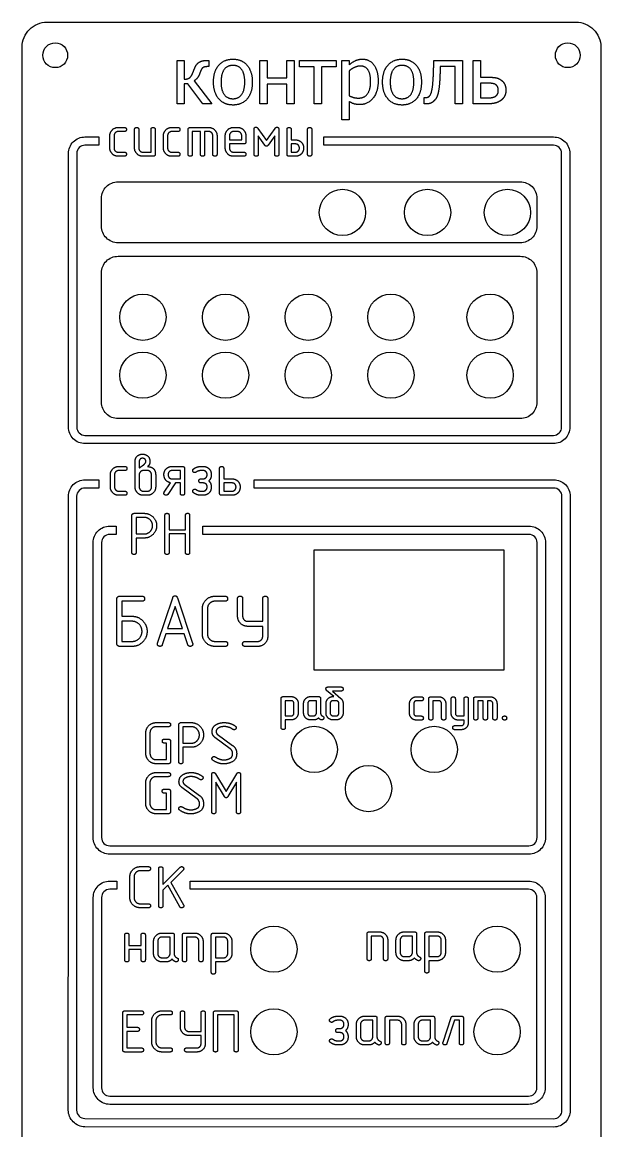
# Model space of a CAD drawing. Header units: millimetres. Extents: x -35 to 35, y -112 to 112.
# Drawn here: x -35 to 35, y -22.6 to 111.5 of the extents above; entities that cross this region are included whole.
import ezdxf

# ---------------------------------------------------------------- set-up
doc = ezdxf.new("R2010")
doc.units = ezdxf.units.MM

msp = doc.modelspace()

# ---------------------------------------------------------------- linework, layer by layer
for p, q in [((4.54, 105.6), (4.54, 102.61)), ((-23.39, 98.77), (-22.64, 98.77)), ((-22.64, 98.27), (-23.39, 98.27)), ((-21.4, 96.27), (-21.4, 98.52)), ((-20.9, 98.52), (-20.9, 96.28)), ((-18.91, 98.52), (-18.91, 95.53)), ((-16.91, 98.77), (-16.17, 98.77)), ((-16.17, 98.27), (-16.91, 98.27)), ((-14.92, 95.53), (-14.92, 98.52)), ((-14.67, 98.77), (-12.43, 98.77)), ((-9.44, 98.77), (-8.94, 98.77)), ((-8.94, 98.27), (-9.44, 98.27)), ((-6.94, 95.53), (-6.94, 98.52)), ((-3.95, 98.52), (-3.95, 95.53)), ((-2.96, 95.53), (-2.96, 98.52)), ((-0.47, 95.53), (-0.47, 98.52)), ((0.03, 98.52), (0.03, 95.53)), ((-24.39, 96.27), (-24.39, 97.77)), ((-23.89, 97.77), (-23.89, 96.28)), ((-17.91, 96.27), (-17.91, 97.77)), ((-17.41, 97.77), (-17.41, 96.28)), ((-11.93, 95.53), (-11.93, 97.77)), ((-11.43, 97.77), (-11.43, 95.53)), ((-10.43, 96.27), (-10.43, 97.77)), ((-7.94, 97.77), (-7.94, 97.02)), ((-23.39, 95.78), (-22.64, 95.78)), ((-22.64, 95.28), (-23.39, 95.28)), ((-19.16, 95.28), (-20.4, 95.28)), ((-16.91, 95.78), (-16.17, 95.78)), ((-16.17, 95.28), (-16.91, 95.28)), ((-8.19, 95.28), (-9.44, 95.28)), ((-9.43, 95.78), (-8.19, 95.78)), ((-1.96, 95.28), (-2.71, 95.28)), ((-23.33, 57.77), (-22.58, 57.77)), ((-21.34, 55.28), (-21.34, 58.37)), ((-20.84, 58.37), (-20.84, 57.59)), ((-16.85, 57.77), (-15.61, 57.77)), ((-13.37, 57.77), (-13.12, 57.77)), ((-24.33, 55.28), (-24.33, 56.77)), ((-23.83, 56.77), (-23.83, 55.28)), ((-22.58, 57.27), (-23.33, 57.27)), ((-20.84, 56.77), (-20.84, 55.28)), ((-19.84, 57.27), (-20.34, 57.27)), ((-19.35, 55.28), (-19.35, 56.77)), ((-18.85, 56.77), (-18.85, 55.28)), ((-15.36, 57.52), (-15.36, 54.53)), ((-13.12, 57.27), (-13.37, 57.27)), ((-11.12, 54.53), (-11.12, 57.52)), ((-17.81, 54.67), (-17.06, 55.79)), ((-13.37, 56.27), (-13.12, 56.27)), ((-13.05, 55.77), (-13.37, 55.77)), ((-23.33, 54.78), (-22.58, 54.78)), ((-22.58, 54.28), (-23.33, 54.28)), ((-20.34, 54.78), (-19.84, 54.78)), ((-19.84, 54.28), (-20.34, 54.28)), ((-13.37, 54.78), (-13.12, 54.78)), ((-13.12, 54.28), (-13.37, 54.28)), ((-9.63, 54.28), (-10.87, 54.28)), ((-21.72, 47.37), (-21.72, 51.85)), ((-21.47, 52.1), (-20.22, 52.1)), ((-17.73, 47.37), (-17.73, 51.85)), ((-14.74, 51.86), (-14.74, 47.37)), ((-23.54, 36.31), (-23.54, 41.78)), ((-23.23, 42.08), (-20.5, 42.08)), ((-18.62, 36.41), (-16.79, 41.88)), ((-16.22, 41.88), (-14.39, 36.41)), ((-11.67, 42.08), (-10.46, 42.08)), ((-8.94, 39.65), (-8.94, 41.78)), ((-8.33, 41.78), (-8.33, 39.65)), ((-5.29, 41.78), (-5.29, 37.22)), ((-13.2, 37.52), (-13.2, 40.56)), ((-12.59, 40.56), (-12.59, 37.52)), ((-10.46, 41.47), (-11.67, 41.47)), ((-11.67, 36.61), (-10.46, 36.61)), ((-8.03, 36.61), (-6.51, 36.61)), ((-21.71, 36), (-23.23, 36)), ((-10.46, 36), (-11.67, 36)), ((-6.51, 36), (-8.03, 36)), ((2.01, 31.1), (3.56, 31.1)), ((-3.67, 26.2), (-3.67, 29.68)), ((-3.42, 29.94), (-2.45, 29.94)), ((-0.12, 29.94), (0.85, 29.94)), ((1.1, 29.68), (1.1, 27.95)), ((12.69, 29.91), (13.27, 29.91)), ((14.19, 27.34), (14.19, 29.66)), ((14.44, 29.91), (15.41, 29.91)), ((16.9, 27.92), (16.9, 29.66)), ((17.4, 29.66), (17.4, 27.92)), ((18.96, 29.66), (18.96, 26.76)), ((19.62, 27.34), (19.62, 29.66)), ((19.87, 29.91), (21.61, 29.91)), ((-2.12, 27.94), (-2.12, 29.1)), ((-1.61, 29.1), (-1.61, 27.94)), ((-0.95, 27.94), (-0.95, 29.1)), ((-0.45, 29.1), (-0.45, 27.94)), ((1.76, 27.94), (1.76, 29.1)), ((2.26, 29.1), (2.26, 27.94)), ((2.98, 29.44), (2.59, 29.44)), ((3.32, 27.94), (3.32, 29.1)), ((3.82, 29.1), (3.82, 27.94)), ((11.86, 27.92), (11.86, 29.08)), ((12.37, 29.08), (12.37, 27.92)), ((13.27, 29.42), (12.69, 29.42)), ((15.74, 27.34), (15.74, 29.09)), ((16.24, 29.08), (16.24, 27.34)), ((21.94, 27.34), (21.94, 29.09)), ((22.44, 29.08), (22.44, 27.34)), ((-0.12, 27.61), (0.27, 27.61)), ((0.27, 27.11), (-0.12, 27.11)), ((2.59, 27.61), (2.98, 27.61)), ((2.98, 27.11), (2.59, 27.11)), ((12.69, 27.59), (13.27, 27.59)), ((13.27, 27.09), (12.69, 27.09)), ((-20.04, 23.06), (-20.04, 25.55)), ((-19.54, 25.55), (-19.54, 23.06)), ((-18.79, 26.79), (-17.3, 26.79)), ((-17.3, 26.29), (-18.79, 26.29)), ((-16.05, 22.06), (-16.05, 26.54)), ((-15.8, 26.79), (-14.55, 26.79)), ((17.35, 26.43), (18.12, 26.43)), ((18.12, 25.93), (17.35, 25.93)), ((-17.79, 24.8), (-17.3, 24.8)), ((-17.05, 24.55), (-17.05, 22.06)), ((-9.83, 23.63), (-11.68, 25)), ((-11.4, 25.41), (-9.55, 24.04)), ((-17.3, 21.81), (-18.79, 21.81)), ((-18.81, 20.75), (-17.31, 20.75)), ((-17.31, 20.25), (-18.81, 20.25)), ((-12.07, 16.01), (-12.07, 20.47)), ((-8.58, 20.47), (-8.58, 16.01)), ((-20.05, 17.01), (-20.05, 19.5)), ((-19.55, 19.5), (-19.55, 17.01)), ((-13.84, 17.58), (-15.68, 18.95)), ((-15.41, 19.36), (-13.56, 17.99)), ((-17.81, 18.75), (-17.31, 18.75)), ((-17.06, 18.5), (-17.06, 16.01)), ((-17.31, 15.76), (-18.81, 15.76)), ((-21.97, 5.63), (-21.97, 8.12)), ((-21.47, 8.12), (-21.47, 5.63)), ((-20.72, 9.37), (-19.73, 9.37)), ((-19.73, 8.87), (-20.72, 8.87)), ((-18.48, 4.63), (-18.48, 9.12)), ((-20.72, 4.88), (-19.73, 4.88)), ((-19.73, 4.39), (-20.72, 4.39)), ((6.98, 1.48), (8.22, 1.48)), ((11.21, 1.48), (12.46, 1.48)), ((13.96, 1.48), (15.2, 1.48)), ((-22.59, -1.9), (-22.59, 1.09)), ((-20.1, 1.09), (-20.1, -1.9)), ((-19.1, -1.15), (-19.1, 0.35)), ((-18.6, 0.34), (-18.6, -1.15)), ((-18.11, 1.34), (-16.86, 1.34)), ((-16.61, 1.09), (-16.61, -1.15)), ((-15.61, -1.9), (-15.61, 1.09)), ((-15.36, 1.34), (-14.12, 1.34)), ((-13.62, -1.9), (-13.62, 0.34)), ((-13.12, 0.35), (-13.12, -1.9)), ((-12.12, -3.39), (-12.12, 1.09)), ((-11.87, 1.34), (-10.63, 1.34)), ((-10.13, -1.15), (-10.13, 0.34)), ((-9.63, 0.35), (-9.63, -1.15)), ((6.73, -1.76), (6.73, 1.23)), ((8.72, -1.76), (8.72, 0.48)), ((9.22, 0.48), (9.22, -1.76)), ((10.22, -1.01), (10.22, 0.48)), ((10.72, 0.48), (10.72, -1.01)), ((12.71, 1.23), (12.71, -1.01)), ((13.71, -3.25), (13.71, 1.23)), ((15.7, -1.01), (15.7, 0.48)), ((16.2, 0.48), (16.2, -1.01)), ((-18.11, -1.65), (-17.61, -1.65)), ((-17.61, -2.15), (-18.11, -2.15)), ((11.21, -1.51), (11.71, -1.51)), ((11.71, -2.01), (11.21, -2.01)), ((-22.82, -12.82), (-22.82, -8.32)), ((-22.57, -8.07), (-20.58, -8.07)), ((-19.33, -11.81), (-19.33, -9.31)), ((-18.83, -9.31), (-18.83, -11.81)), ((-18.09, -8.07), (-17.09, -8.07)), ((-17.09, -8.57), (-18.09, -8.57)), ((-15.85, -10.06), (-15.85, -8.32)), ((-15.35, -8.32), (-15.35, -10.06)), ((-12.86, -8.32), (-12.86, -12.06)), ((-11.86, -12.8), (-11.86, -8.32)), ((-11.61, -8.07), (-9.12, -8.07)), ((-8.87, -8.32), (-8.87, -12.8)), ((3.18, -8.71), (3.43, -8.71)), ((3.43, -9.21), (3.18, -9.21)), ((6.42, -8.71), (7.67, -8.71)), ((7.92, -8.96), (7.92, -11.2)), ((8.92, -11.95), (8.92, -8.96)), ((9.17, -8.71), (10.41, -8.71)), ((13.4, -8.71), (14.65, -8.71)), ((14.9, -8.96), (14.9, -11.2)), ((15.91, -11.87), (16.9, -8.88)), ((17.13, -8.71), (18.14, -8.71)), ((18.38, -8.96), (18.38, -11.95)), ((3.19, -10.21), (3.43, -10.21)), ((3.5, -10.71), (3.19, -10.71)), ((5.43, -11.21), (5.43, -9.71)), ((5.93, -9.71), (5.93, -11.2)), ((10.91, -11.95), (10.91, -9.71)), ((11.41, -9.71), (11.41, -11.95)), ((12.41, -11.21), (12.41, -9.71)), ((12.91, -9.71), (12.91, -11.2)), ((3.18, -11.7), (3.43, -11.7)), ((6.42, -11.7), (6.92, -11.7)), ((13.4, -11.7), (13.9, -11.7)), ((-20.58, -13.05), (-22.57, -13.05)), ((-18.09, -12.55), (-17.09, -12.55)), ((-17.09, -13.05), (-18.09, -13.05)), ((-15.1, -12.55), (-13.85, -12.55)), ((-13.85, -13.05), (-15.1, -13.05)), ((3.43, -12.2), (3.18, -12.2)), ((6.92, -12.2), (6.42, -12.2)), ((13.9, -12.2), (13.4, -12.2))]:
    msp.add_line(p, q)
for points in [[(35, -108.5, -0.414214), (32, -111.5), (-32, -111.5, -0.414214), (-35, -108.5), (-35, 108.5, -0.414214), (-32, 111.5), (32, 111.5, -0.414214), (35, 108.5)], [(-29.4, 95.62, -0.414214), (-27.4, 97.62), (-25.73, 97.62), (-25.73, 96.62), (-27.4, 96.62, 0.414214), (-28.4, 95.62), (-28.4, 62.53, 0.414214), (-27.4, 61.53), (29.26, 61.53, 0.414214), (30.26, 62.53), (30.26, 95.62, 0.414214), (29.26, 96.62), (1.49, 96.62), (1.49, 97.62), (29.26, 97.62, -0.414214), (31.26, 95.62), (31.26, 62.53, -0.414214), (29.26, 60.53), (-27.4, 60.53, -0.414214), (-29.4, 62.53)], [(-23.4, 84.82, -0.414214), (-25.4, 86.82), (-25.4, 90.2, -0.414214), (-23.4, 92.2), (25.26, 92.2, -0.414214), (27.26, 90.2), (27.26, 86.82, -0.414214), (25.26, 84.82)], [(-23.4, 63.55, -0.414214), (-25.4, 65.55), (-25.4, 81.19, -0.414214), (-23.4, 83.19), (25.26, 83.19, -0.414214), (27.26, 81.19), (27.26, 65.55, -0.414214), (25.26, 63.55)], [(-27.41, -21.09), (29.3, -21.12, 0.41437), (30.3, -20.12), (30.3, 54.16, 0.414214), (29.3, 55.16), (-6.94, 55.16), (-6.94, 56.16), (29.3, 56.16, -0.414214), (31.3, 54.16), (31.3, -20.12, -0.41437), (29.3, -22.12), (-27.42, -22.09, -0.414214), (-29.42, -20.08), (-29.4, 12.2), (-29.4, 54.16, -0.414214), (-27.4, 56.16), (-25.73, 56.16), (-25.73, 55.16), (-27.4, 55.16, 0.414214), (-28.41, 54.16), (-28.41, -20.09, 0.414057)], [(-26.41, 48.56, -0.414214), (-24.41, 50.56), (-23.64, 50.56), (-23.64, 49.55), (-24.41, 49.55, 0.414214), (-25.39, 48.56), (-25.39, 12.88, 0.414214), (-24.41, 11.89), (26.3, 11.89, 0.414214), (27.29, 12.88), (27.29, 48.56, 0.414214), (26.3, 49.55), (-13.15, 49.55), (-13.15, 50.56), (26.3, 50.56, -0.414214), (28.3, 48.56), (28.3, 12.88, -0.414214), (26.3, 10.88), (-24.41, 10.88, -0.414214), (-26.41, 12.88)], [(-23.56, 7.63), (-23.56, 6.63), (-24.4, 6.63, 0.414214), (-25.4, 5.63), (-25.4, -17.38, 0.414214), (-24.4, -18.38), (26.26, -18.38, 0.414214), (27.26, -17.38), (27.26, 5.63, 0.414214), (26.26, 6.63), (-14.68, 6.63), (-14.68, 7.63), (26.26, 7.63, -0.414214), (28.26, 5.63), (28.26, -17.38, -0.414214), (26.26, -19.38), (-24.4, -19.38, -0.414214), (-26.4, -17.38), (-26.4, 5.63, -0.414214), (-24.4, 7.63)]]:
    msp.add_lwpolyline(points, format="xyb", close=True)
for points in [[(-14.18, 104.42), (-12.05, 101.63), (-13.15, 101.63), (-14.95, 104.05), (-15.39, 104.05), (-15.39, 101.63), (-16.27, 101.63), (-16.27, 106.88), (-15.39, 106.88), (-15.39, 104.6)], [(-12.65, 106.88), (-12.41, 106.88), (-12.41, 106.12), (-12.62, 106.12)], [(4.54, 101.9), (4.54, 99.7), (3.66, 99.7), (3.66, 106.88), (4.54, 106.88), (4.54, 106.33)], [(14.8, 106.88), (18.26, 106.88), (18.26, 101.63), (17.38, 101.63), (17.38, 106.14), (15.58, 106.14)], [(21.38, 101.63), (19.55, 101.63), (19.55, 106.88), (20.43, 106.88), (20.43, 104.84), (21.41, 104.84)], [(21.09, 104.12), (20.43, 104.12), (20.43, 102.34), (21.07, 102.34)], [(13.63, 101.63), (13.63, 102.4), (13.68, 102.4)], [(-20.4, 95.78), (-19.41, 95.78), (-19.41, 98.52)], [(-13.43, 95.53), (-13.43, 98.27), (-14.42, 98.27), (-14.42, 95.53)], [(-12.43, 98.27), (-12.93, 98.27), (-12.93, 95.53)], [(-6.49, 98.66), (-5.45, 97.2), (-4.41, 98.66)], [(-2.46, 98.52), (-2.46, 97.27), (-1.96, 97.27)], [(-9.93, 97.77), (-9.93, 97.27), (-8.44, 97.27), (-8.44, 97.77)], [(-8.19, 96.77), (-9.93, 96.77), (-9.93, 96.28)], [(-5.65, 96.63), (-6.44, 97.74), (-6.44, 95.53)], [(-4.45, 95.53), (-4.45, 97.74), (-5.25, 96.63)], [(-1.96, 96.77), (-2.46, 96.77), (-2.46, 95.78), (-1.96, 95.78)], [(-16.85, 56.27), (-15.86, 56.27), (-15.86, 57.27), (-16.85, 57.27)], [(-10.62, 57.52), (-10.62, 56.27), (-9.63, 56.27)], [(-15.86, 54.53), (-15.86, 55.77), (-16.47, 55.77), (-17.39, 54.39)], [(-9.63, 55.77), (-10.62, 55.77), (-10.62, 54.78), (-9.63, 54.78)], [(-20.22, 51.6), (-21.22, 51.6), (-21.22, 49.61), (-20.22, 49.61)], [(-17.23, 51.85), (-17.23, 50.11), (-15.24, 50.11), (-15.24, 51.86)], [(-20.22, 49.11), (-21.22, 49.11), (-21.22, 47.37)], [(-15.24, 47.37), (-15.24, 49.61), (-17.23, 49.61), (-17.23, 47.37)], [(-7.72, 39.04), (-5.9, 39.04), (-5.9, 41.78)], [(-20.5, 41.47), (-22.93, 41.47), (-22.93, 39.65), (-21.71, 39.65)], [(-21.71, 39.04), (-22.93, 39.04), (-22.93, 36.61), (-21.71, 36.61)], [(-5.9, 37.22), (-5.9, 38.43), (-7.73, 38.43)], [(-14.96, 36.21), (-15.4, 37.53), (-17.61, 37.53), (-18.05, 36.21)], [(2.59, 29.94), (2.69, 29.94), (1.83, 30.67)], [(3.56, 30.6), (2.56, 30.6), (3.56, 29.72)], [(17.74, 27.59), (18.46, 27.59), (18.46, 29.66)], [(-2.45, 29.44), (-3.17, 29.44), (-3.17, 27.61), (-2.45, 27.61)], [(0.6, 27.94), (0.6, 29.44), (-0.12, 29.44)], [(15.41, 29.42), (14.69, 29.42), (14.69, 27.34)], [(20.78, 27.34), (20.78, 29.42), (20.12, 29.42), (20.12, 27.34)], [(21.61, 29.42), (21.28, 29.42), (21.28, 27.34)], [(-2.45, 27.11), (-3.17, 27.11), (-3.17, 26.2)], [(18.46, 26.76), (18.46, 27.09), (17.74, 27.09)], [(-14.55, 26.29), (-15.55, 26.29), (-15.55, 24.3), (-14.55, 24.3)], [(-18.79, 22.31), (-17.55, 22.31), (-17.55, 24.3), (-17.79, 24.3)], [(-14.55, 23.8), (-15.55, 23.8), (-15.55, 22.06)], [(-11.61, 20.6), (-10.33, 18.46), (-9.05, 20.6)], [(-10.54, 17.85), (-11.58, 19.57), (-11.58, 16.01)], [(-9.08, 16.01), (-9.08, 19.57), (-10.11, 17.85)], [(-18.81, 16.26), (-17.56, 16.26), (-17.56, 18.25), (-17.81, 18.25)], [(-17.98, 9.12), (-17.98, 7.21), (-15.88, 9.29)], [(-15.53, 8.94), (-17.02, 7.47), (-15.49, 4.76)], [(-15.93, 4.51), (-17.39, 7.12), (-17.98, 6.53), (-17.98, 4.63)], [(-22.09, 1.09), (-22.09, -0.15), (-20.6, -0.15), (-20.6, 1.09)], [(-17.11, -1.15), (-17.11, 0.84), (-18.11, 0.84)], [(-14.12, 0.84), (-15.11, 0.84), (-15.11, -1.9)], [(-10.63, 0.84), (-11.62, 0.84), (-11.62, -1.65), (-10.63, -1.65)], [(8.22, 0.98), (7.23, 0.98), (7.23, -1.76)], [(12.21, -1.01), (12.21, 0.98), (11.21, 0.98)], [(15.2, 0.98), (14.21, 0.98), (14.21, -1.51), (15.2, -1.51)], [(-20.6, -1.9), (-20.6, -0.65), (-22.09, -0.65), (-22.09, -1.9)], [(-10.63, -2.15), (-11.62, -2.15), (-11.62, -3.39)], [(15.2, -2.01), (14.21, -2.01), (14.21, -3.25)], [(-20.58, -8.57), (-22.32, -8.57), (-22.32, -10.06), (-21.07, -10.06)], [(-14.85, -10.56), (-13.36, -10.56), (-13.36, -8.32)], [(-9.37, -12.8), (-9.37, -8.57), (-11.36, -8.57), (-11.36, -12.8)], [(7.42, -11.2), (7.42, -9.21), (6.42, -9.21)], [(10.41, -9.21), (9.42, -9.21), (9.42, -11.95)], [(14.4, -11.2), (14.4, -9.21), (13.4, -9.21)], [(17.89, -11.95), (17.89, -9.21), (17.31, -9.21), (16.38, -12.03)], [(-21.07, -10.56), (-22.32, -10.56), (-22.32, -12.55), (-20.58, -12.55)], [(-13.36, -12.05), (-13.36, -11.06), (-14.85, -11.06)]]:
    msp.add_lwpolyline(points)
for points in [[(-3, 101.63), (-3, 104), (-5.37, 104), (-5.37, 101.63), (-6.25, 101.63), (-6.25, 106.88), (-5.37, 106.88), (-5.37, 104.76), (-3, 104.76), (-3, 106.88), (-2.11, 106.88), (-2.11, 101.63)], [(1.21, 106.11), (1.21, 101.63), (0.33, 101.63), (0.33, 106.11), (-1.46, 106.11), (-1.46, 106.88), (3, 106.88), (3, 106.11)], [(0.3, 47.66), (0.3, 33.16), (23.3, 33.16), (23.3, 47.66)], [(-17.4, 38.15), (-15.61, 38.15), (-16.5, 40.83)]]:
    msp.add_lwpolyline(points, close=True)
for centre, radius in [((-31, 107.5), 1.5), ((31, 107.5), 1.5), ((3.74, 88.49), 2.8), ((14.04, 88.49), 2.8), ((23.7, 88.49), 2.8), ((-20.4, 75.81), 2.8), ((-10.4, 75.81), 2.8), ((-0.4, 75.81), 2.8), ((9.6, 75.81), 2.8), ((21.6, 75.81), 2.8), ((-20.4, 68.81), 2.8), ((-10.4, 68.81), 2.8), ((-0.4, 68.81), 2.8), ((9.6, 68.81), 2.8), ((21.6, 68.81), 2.8), ((0.34, 23.54), 2.8), ((14.85, 23.54), 2.8), ((6.9, 18.81), 2.8), ((-4.55, -0.61), 2.8), ((22.45, -0.61), 2.8), ((-4.55, -10.61), 2.8), ((22.45, -10.61), 2.8)]:
    msp.add_circle(centre, radius)
for points in [[(-14.18, 105.83), (-13.97, 106.41), (-13.24, 106.88), (-12.65, 106.88)], [(-12.62, 106.12), (-12.99, 106.12), (-13.35, 105.82), (-13.48, 105.41)], [(-11.85, 104.26), (-11.85, 105.57), (-10.56, 107.03), (-9.5, 107.03)], [(-9.5, 106.27), (-10.19, 106.27), (-10.94, 105.28), (-10.94, 104.26)], [(-9.5, 107.03), (-8.44, 107.03), (-7.16, 105.58), (-7.16, 104.26)], [(-8.07, 104.26), (-8.07, 105.28), (-8.82, 106.27), (-9.5, 106.27)], [(4.54, 106.33), (4.87, 106.63), (5.68, 107.03), (6.15, 107.03)], [(5.93, 106.19), (5.56, 106.19), (4.85, 105.86), (4.54, 105.6)], [(7.15, 104.3), (7.15, 105.2), (6.57, 106.19), (5.93, 106.19)], [(6.15, 107.03), (7.05, 107.03), (8.06, 105.6), (8.06, 104.4)], [(8.6, 104.26), (8.6, 105.57), (9.9, 107.03), (10.95, 107.03)], [(10.95, 106.27), (10.27, 106.27), (9.52, 105.28), (9.52, 104.26)], [(10.95, 107.03), (12.02, 107.03), (13.3, 105.58), (13.3, 104.26)], [(12.38, 104.26), (12.38, 105.28), (11.64, 106.27), (10.95, 106.27)], [(14.74, 104.97), (14.76, 105.35), (14.79, 106.4), (14.8, 106.88)], [(15.58, 106.14), (15.56, 105.75), (15.54, 105.03), (15.52, 104.74)], [(-15.39, 104.6), (-15.05, 104.6), (-14.56, 104.88), (-14.39, 105.28)], [(-14.39, 105.28), (-14.34, 105.4), (-14.22, 105.71), (-14.18, 105.83)], [(-13.48, 105.41), (-13.61, 105), (-13.97, 104.55), (-14.18, 104.42)], [(14.24, 102.54), (14.48, 102.78), (14.69, 103.93), (14.74, 104.97)], [(15.52, 104.74), (15.49, 104), (15.35, 103), (15.25, 102.7)], [(21.41, 104.84), (22, 104.84), (22.65, 104.71), (22.97, 104.47)], [(-9.5, 101.48), (-10.6, 101.48), (-11.85, 102.98), (-11.85, 104.26)], [(-10.94, 104.26), (-10.94, 103.27), (-10.19, 102.24), (-9.5, 102.24)], [(-9.5, 102.24), (-8.82, 102.24), (-8.07, 103.25), (-8.07, 104.26)], [(-7.16, 104.26), (-7.16, 102.93), (-8.44, 101.48), (-9.5, 101.48)], [(5.7, 102.32), (6.39, 102.32), (7.15, 103.33), (7.15, 104.3)], [(8.06, 104.4), (8.06, 103.08), (6.81, 101.53), (5.85, 101.53)], [(10.95, 101.48), (9.86, 101.48), (8.6, 102.98), (8.6, 104.26)], [(9.52, 104.26), (9.52, 103.27), (10.27, 102.24), (10.95, 102.24)], [(10.95, 102.24), (11.63, 102.24), (12.38, 103.25), (12.38, 104.26)], [(13.3, 104.26), (13.3, 102.93), (12.02, 101.48), (10.95, 101.48)], [(22.25, 103.96), (22.05, 104.08), (21.55, 104.12), (21.09, 104.12)], [(22.6, 103.24), (22.6, 103.48), (22.44, 103.84), (22.25, 103.96)], [(23.52, 103.26), (23.52, 102.88), (23.21, 102.26), (22.95, 102.06)], [(22.97, 104.47), (23.25, 104.28), (23.52, 103.65), (23.52, 103.26)], [(4.54, 102.61), (4.89, 102.45), (5.38, 102.32), (5.7, 102.32)], [(13.68, 102.4), (13.71, 102.4), (13.78, 102.39), (13.83, 102.39)], [(13.83, 102.39), (13.94, 102.39), (14.16, 102.46), (14.24, 102.54)], [(14.74, 101.9), (14.58, 101.76), (14.22, 101.62), (13.99, 101.62)], [(15.25, 102.7), (15.15, 102.39), (14.9, 102.05), (14.74, 101.9)], [(21.07, 102.34), (21.54, 102.34), (22.05, 102.41), (22.24, 102.53)], [(22.95, 102.06), (22.64, 101.83), (21.93, 101.63), (21.38, 101.63)], [(22.24, 102.53), (22.43, 102.65), (22.6, 102.98), (22.6, 103.24)], [(5.85, 101.53), (5.46, 101.53), (4.85, 101.71), (4.54, 101.9)], [(13.99, 101.62), (13.91, 101.62), (13.68, 101.63), (13.63, 101.63)], [(-24.39, 97.77), (-24.39, 98.19), (-23.8, 98.77), (-23.39, 98.77)], [(-23.39, 98.27), (-23.59, 98.27), (-23.89, 97.97), (-23.89, 97.77)], [(-22.64, 98.77), (-22.39, 98.77), (-22.39, 98.52)], [(-22.39, 98.52), (-22.39, 98.27), (-22.64, 98.27)], [(-21.4, 98.52), (-21.4, 98.77), (-21.15, 98.77)], [(-21.15, 98.77), (-20.9, 98.77), (-20.9, 98.52)], [(-19.41, 98.52), (-19.41, 98.77), (-19.16, 98.77)], [(-19.16, 98.77), (-18.91, 98.77), (-18.91, 98.52)], [(-17.91, 97.77), (-17.91, 98.19), (-17.32, 98.77), (-16.91, 98.77)], [(-16.91, 98.27), (-17.11, 98.27), (-17.41, 97.97), (-17.41, 97.77)], [(-16.17, 98.77), (-15.92, 98.77), (-15.92, 98.52)], [(-15.92, 98.52), (-15.92, 98.27), (-16.17, 98.27)], [(-14.92, 98.52), (-14.92, 98.77), (-14.67, 98.77)], [(-12.43, 98.77), (-12.01, 98.77), (-11.43, 98.19), (-11.43, 97.77)], [(-11.93, 97.77), (-11.93, 97.97), (-12.22, 98.27), (-12.43, 98.27)], [(-10.43, 97.77), (-10.43, 98.19), (-9.85, 98.77), (-9.44, 98.77)], [(-9.44, 98.27), (-9.64, 98.27), (-9.93, 97.98), (-9.93, 97.77)], [(-8.94, 98.77), (-8.53, 98.77), (-7.94, 98.19), (-7.94, 97.77)], [(-8.44, 97.77), (-8.44, 97.98), (-8.73, 98.27), (-8.94, 98.27)], [(-6.94, 98.52), (-6.94, 98.81), (-6.72, 98.81)], [(-6.72, 98.81), (-6.59, 98.81), (-6.49, 98.66)], [(-4.41, 98.66), (-4.3, 98.81), (-4.18, 98.81)], [(-4.18, 98.81), (-3.95, 98.81), (-3.95, 98.52)], [(-2.96, 98.52), (-2.96, 98.77), (-2.71, 98.77)], [(-2.71, 98.77), (-2.46, 98.77), (-2.46, 98.52)], [(-0.47, 98.52), (-0.47, 98.77), (-0.22, 98.77)], [(-0.22, 98.77), (0.03, 98.77), (0.03, 98.52)], [(-7.94, 97.02), (-7.94, 96.77), (-8.19, 96.77)], [(-5.45, 96.49), (-5.56, 96.49), (-5.65, 96.63)], [(-5.25, 96.63), (-5.34, 96.49), (-5.45, 96.49)], [(-1.96, 97.27), (-1.49, 97.27), (-1.21, 96.96)], [(-1.59, 96.62), (-1.72, 96.77), (-1.96, 96.77)], [(-1.46, 96.28), (-1.46, 96.48), (-1.59, 96.62)], [(-1.21, 96.96), (-0.96, 96.68), (-0.96, 96.28)], [(-23.39, 95.28), (-23.8, 95.28), (-24.39, 95.86), (-24.39, 96.27)], [(-23.89, 96.28), (-23.89, 96.07), (-23.59, 95.78), (-23.39, 95.78)], [(-22.64, 95.78), (-22.39, 95.78), (-22.39, 95.53)], [(-22.39, 95.53), (-22.39, 95.28), (-22.64, 95.28)], [(-20.4, 95.28), (-20.81, 95.28), (-21.4, 95.86), (-21.4, 96.27)], [(-20.9, 96.28), (-20.9, 96.07), (-20.61, 95.78), (-20.4, 95.78)], [(-18.91, 95.53), (-18.91, 95.28), (-19.16, 95.28)], [(-16.91, 95.28), (-17.32, 95.28), (-17.91, 95.86), (-17.91, 96.27)], [(-17.41, 96.28), (-17.41, 96.07), (-17.11, 95.78), (-16.91, 95.78)], [(-16.17, 95.78), (-15.92, 95.78), (-15.92, 95.53)], [(-15.92, 95.53), (-15.92, 95.28), (-16.17, 95.28)], [(-14.67, 95.28), (-14.92, 95.28), (-14.92, 95.53)], [(-14.42, 95.53), (-14.42, 95.28), (-14.67, 95.28)], [(-13.18, 95.28), (-13.43, 95.28), (-13.43, 95.53)], [(-12.93, 95.53), (-12.93, 95.28), (-13.18, 95.28)], [(-11.68, 95.28), (-11.93, 95.28), (-11.93, 95.53)], [(-11.43, 95.53), (-11.43, 95.28), (-11.68, 95.28)], [(-9.44, 95.28), (-9.85, 95.28), (-10.43, 95.86), (-10.43, 96.27)], [(-9.93, 96.28), (-9.93, 96.07), (-9.64, 95.78), (-9.43, 95.78)], [(-8.19, 95.78), (-7.94, 95.78), (-7.94, 95.53)], [(-7.94, 95.53), (-7.94, 95.28), (-8.19, 95.28)], [(-6.69, 95.28), (-6.94, 95.28), (-6.94, 95.53)], [(-6.44, 95.53), (-6.44, 95.28), (-6.69, 95.28)], [(-4.2, 95.28), (-4.45, 95.28), (-4.45, 95.53)], [(-3.95, 95.53), (-3.95, 95.28), (-4.2, 95.28)], [(-2.71, 95.28), (-2.96, 95.28), (-2.96, 95.53)], [(-1.96, 95.78), (-1.72, 95.78), (-1.59, 95.93)], [(-1.21, 95.59), (-1.49, 95.28), (-1.96, 95.28)], [(-1.59, 95.93), (-1.46, 96.07), (-1.46, 96.28)], [(-0.96, 96.28), (-0.96, 95.87), (-1.21, 95.59)], [(-0.22, 95.28), (-0.47, 95.28), (-0.47, 95.53)], [(0.03, 95.53), (0.03, 95.28), (-0.22, 95.28)], [(-21.34, 58.37), (-21.34, 58.79), (-21.06, 59.04)], [(-21.06, 59.04), (-20.81, 59.26), (-20.43, 59.26)], [(-20.43, 59.26), (-20.07, 59.26), (-19.82, 59.04)], [(-19.82, 59.04), (-19.54, 58.79), (-19.54, 58.37)], [(-24.33, 56.77), (-24.33, 57.19), (-23.74, 57.77), (-23.33, 57.77)], [(-22.58, 57.77), (-22.33, 57.77), (-22.33, 57.52)], [(-20.71, 58.67), (-20.84, 58.56), (-20.84, 58.37)], [(-20.84, 57.59), (-20.64, 57.72), (-20.34, 57.94)], [(-20.44, 58.76), (-20.61, 58.76), (-20.71, 58.67)], [(-20.17, 58.67), (-20.28, 58.76), (-20.44, 58.76)], [(-20.34, 57.94), (-20.04, 58.18), (-20.04, 58.37)], [(-20.04, 58.37), (-20.04, 58.56), (-20.17, 58.67)], [(-19.54, 58.37), (-19.54, 57.95), (-19.84, 57.75)], [(-19.84, 57.75), (-19.36, 57.75), (-19.09, 57.47)], [(-17.6, 57.46), (-17.32, 57.77), (-16.85, 57.77)], [(-15.61, 57.77), (-15.36, 57.77), (-15.36, 57.52)], [(-14.27, 57.47), (-13.88, 57.77), (-13.37, 57.77)], [(-13.12, 57.77), (-12.65, 57.77), (-12.37, 57.46)], [(-11.12, 57.52), (-11.12, 57.77), (-10.87, 57.77)], [(-10.87, 57.77), (-10.62, 57.77), (-10.62, 57.52)], [(-23.33, 57.27), (-23.53, 57.27), (-23.83, 56.97), (-23.83, 56.77)], [(-22.33, 57.52), (-22.33, 57.27), (-22.58, 57.27)], [(-20.34, 57.27), (-20.55, 57.27), (-20.84, 56.98), (-20.84, 56.77)], [(-19.35, 56.77), (-19.35, 56.98), (-19.64, 57.27), (-19.84, 57.27)], [(-19.09, 57.47), (-18.85, 57.21), (-18.85, 56.77)], [(-17.85, 56.77), (-17.85, 57.18), (-17.6, 57.46)], [(-17.65, 56.15), (-17.85, 56.42), (-17.85, 56.77)], [(-16.85, 57.27), (-17.09, 57.27), (-17.35, 56.98), (-17.35, 56.77)], [(-17.35, 56.77), (-17.35, 56.57), (-17.23, 56.43)], [(-17.23, 56.43), (-17.09, 56.27), (-16.85, 56.27)], [(-14.37, 57.27), (-14.37, 57.39), (-14.27, 57.47)], [(-14.12, 57.02), (-14.22, 57.02), (-14.37, 57.17), (-14.37, 57.27)], [(-13.97, 57.07), (-14.04, 57.02), (-14.12, 57.02)], [(-13.37, 57.27), (-13.71, 57.27), (-13.97, 57.07)], [(-12.75, 57.12), (-12.88, 57.27), (-13.12, 57.27)], [(-13.12, 56.27), (-12.88, 56.27), (-12.75, 56.43)], [(-12.62, 56.77), (-12.62, 56.98), (-12.75, 57.12)], [(-12.75, 56.43), (-12.62, 56.57), (-12.62, 56.77)], [(-12.12, 56.77), (-12.12, 56.31), (-12.43, 56.02)], [(-12.37, 57.46), (-12.12, 57.18), (-12.12, 56.77)], [(-23.33, 54.28), (-23.74, 54.28), (-24.33, 54.86), (-24.33, 55.28)], [(-23.83, 55.28), (-23.83, 55.08), (-23.53, 54.78), (-23.33, 54.78)], [(-20.34, 54.28), (-20.75, 54.28), (-21.34, 54.86), (-21.34, 55.28)], [(-20.84, 55.28), (-20.84, 55.08), (-20.55, 54.78), (-20.34, 54.78)], [(-19.84, 54.78), (-19.64, 54.78), (-19.35, 55.08), (-19.35, 55.28)], [(-18.85, 55.28), (-18.85, 54.86), (-19.43, 54.28), (-19.84, 54.28)], [(-17.06, 55.79), (-17.43, 55.85), (-17.65, 56.15)], [(-14.37, 54.78), (-14.37, 54.88), (-14.22, 55.03), (-14.12, 55.03)], [(-14.12, 55.03), (-14.04, 55.03), (-13.97, 54.98)], [(-13.97, 54.98), (-13.71, 54.78), (-13.37, 54.78)], [(-13.62, 56.02), (-13.62, 56.27), (-13.37, 56.27)], [(-13.37, 55.77), (-13.62, 55.77), (-13.62, 56.02)], [(-12.62, 55.28), (-12.62, 55.73), (-13.05, 55.77)], [(-12.75, 54.94), (-12.62, 55.08), (-12.62, 55.28)], [(-12.43, 56.02), (-12.12, 55.74), (-12.12, 55.28)], [(-12.12, 55.28), (-12.12, 54.87), (-12.37, 54.59)], [(-9.63, 56.27), (-9.15, 56.27), (-8.88, 55.96)], [(-9.26, 55.62), (-9.39, 55.77), (-9.63, 55.77)], [(-9.13, 55.28), (-9.13, 55.48), (-9.26, 55.62)], [(-9.26, 54.93), (-9.13, 55.08), (-9.13, 55.28)], [(-8.88, 55.96), (-8.63, 55.68), (-8.63, 55.28)], [(-8.63, 55.28), (-8.63, 54.88), (-8.88, 54.59)], [(-22.58, 54.78), (-22.33, 54.78), (-22.33, 54.53)], [(-22.33, 54.53), (-22.33, 54.28), (-22.58, 54.28)], [(-17.85, 54.53), (-17.85, 54.6), (-17.81, 54.67)], [(-17.59, 54.28), (-17.7, 54.28), (-17.85, 54.43), (-17.85, 54.53)], [(-17.39, 54.39), (-17.47, 54.28), (-17.59, 54.28)], [(-15.61, 54.28), (-15.86, 54.28), (-15.86, 54.53)], [(-15.36, 54.53), (-15.36, 54.28), (-15.61, 54.28)], [(-14.27, 54.58), (-14.37, 54.66), (-14.37, 54.78)], [(-13.37, 54.28), (-13.88, 54.28), (-14.27, 54.58)], [(-13.12, 54.78), (-12.88, 54.78), (-12.75, 54.94)], [(-12.37, 54.59), (-12.65, 54.28), (-13.12, 54.28)], [(-10.87, 54.28), (-11.12, 54.28), (-11.12, 54.53)], [(-9.63, 54.78), (-9.39, 54.78), (-9.26, 54.93)], [(-8.88, 54.59), (-9.16, 54.28), (-9.63, 54.28)], [(-21.72, 51.85), (-21.72, 51.95), (-21.57, 52.1), (-21.47, 52.1)], [(-20.22, 52.1), (-19.61, 52.1), (-18.73, 51.22), (-18.73, 50.61)], [(-19.23, 50.61), (-19.23, 51.02), (-19.81, 51.6), (-20.22, 51.6)], [(-17.73, 51.85), (-17.73, 52.1), (-17.48, 52.1)], [(-17.48, 52.1), (-17.23, 52.1), (-17.23, 51.85)], [(-15.24, 51.86), (-15.24, 52.11), (-14.99, 52.11)], [(-14.99, 52.11), (-14.74, 52.11), (-14.74, 51.86)], [(-20.22, 49.61), (-19.81, 49.61), (-19.23, 50.19), (-19.23, 50.61)], [(-18.73, 50.61), (-18.73, 49.99), (-19.6, 49.11), (-20.22, 49.11)], [(-21.47, 47.12), (-21.72, 47.12), (-21.72, 47.37)], [(-21.22, 47.37), (-21.22, 47.12), (-21.47, 47.12)], [(-17.48, 47.12), (-17.73, 47.12), (-17.73, 47.37)], [(-17.23, 47.37), (-17.23, 47.12), (-17.48, 47.12)], [(-14.99, 47.12), (-15.24, 47.12), (-15.24, 47.37)], [(-14.74, 47.37), (-14.74, 47.12), (-14.99, 47.12)], [(-23.54, 41.78), (-23.54, 41.9), (-23.35, 42.08), (-23.23, 42.08)], [(-20.5, 42.08), (-20.19, 42.08), (-20.19, 41.78)], [(-20.19, 41.78), (-20.19, 41.47), (-20.5, 41.47)], [(-16.79, 41.88), (-16.7, 42.14), (-16.5, 42.14)], [(-16.5, 42.14), (-16.3, 42.14), (-16.22, 41.88)], [(-13.2, 40.56), (-13.2, 41.19), (-12.31, 42.08), (-11.67, 42.08)], [(-10.46, 42.08), (-10.15, 42.08), (-10.15, 41.78)], [(-10.15, 41.78), (-10.15, 41.47), (-10.46, 41.47)], [(-8.94, 41.78), (-8.94, 42.08), (-8.63, 42.08)], [(-8.63, 42.08), (-8.33, 42.08), (-8.33, 41.78)], [(-5.9, 41.78), (-5.9, 42.08), (-5.6, 42.08)], [(-5.6, 42.08), (-5.29, 42.08), (-5.29, 41.78)], [(-11.67, 41.47), (-12.05, 41.47), (-12.59, 40.94), (-12.59, 40.56)], [(-21.71, 39.65), (-20.96, 39.65), (-19.89, 38.58), (-19.89, 37.82)], [(-20.5, 37.82), (-20.5, 38.33), (-21.21, 39.04), (-21.71, 39.04)], [(-7.73, 38.43), (-8.23, 38.43), (-8.94, 39.15), (-8.94, 39.65)], [(-8.33, 39.65), (-8.33, 39.4), (-7.97, 39.04), (-7.72, 39.04)], [(-21.71, 36.61), (-21.21, 36.61), (-20.5, 37.32), (-20.5, 37.82)], [(-19.89, 37.82), (-19.89, 37.07), (-20.96, 36), (-21.71, 36)], [(-23.23, 36), (-23.35, 36), (-23.54, 36.18), (-23.54, 36.31)], [(-18.64, 36.3), (-18.64, 36.35), (-18.62, 36.41)], [(-18.32, 36.01), (-18.64, 36.01), (-18.64, 36.3)], [(-18.05, 36.21), (-18.11, 36.01), (-18.32, 36.01)], [(-14.69, 36.01), (-14.9, 36.01), (-14.96, 36.21)], [(-14.37, 36.3), (-14.37, 36.01), (-14.69, 36.01)], [(-14.39, 36.41), (-14.37, 36.35), (-14.37, 36.3)], [(-11.67, 36), (-12.31, 36), (-13.2, 36.89), (-13.2, 37.52)], [(-12.59, 37.52), (-12.59, 37.14), (-12.05, 36.61), (-11.67, 36.61)], [(-10.46, 36.61), (-10.15, 36.61), (-10.15, 36.31)], [(-10.15, 36.31), (-10.15, 36), (-10.46, 36)], [(-8.33, 36.31), (-8.33, 36.61), (-8.03, 36.61)], [(-8.03, 36), (-8.33, 36), (-8.33, 36.31)], [(-5.29, 37.22), (-5.29, 36.71), (-6, 36), (-6.51, 36)], [(-6.51, 36.61), (-6.26, 36.61), (-5.9, 36.97), (-5.9, 37.22)], [(1.75, 30.87), (1.75, 31.1), (2.01, 31.1)], [(1.83, 30.67), (1.75, 30.75), (1.75, 30.87)], [(3.56, 31.1), (3.82, 31.1), (3.82, 30.85)], [(3.82, 30.85), (3.82, 30.6), (3.56, 30.6)], [(-3.67, 29.68), (-3.67, 29.94), (-3.42, 29.94)], [(-2.45, 29.94), (-2.1, 29.94), (-1.61, 29.45), (-1.61, 29.1)], [(-0.95, 29.1), (-0.95, 29.45), (-0.46, 29.94), (-0.12, 29.94)], [(0.85, 29.94), (1.1, 29.94), (1.1, 29.68)], [(1.76, 29.1), (1.76, 29.45), (2.25, 29.94), (2.59, 29.94)], [(3.56, 29.72), (3.61, 29.68), (3.62, 29.64)], [(3.62, 29.64), (3.82, 29.41), (3.82, 29.1)], [(11.86, 29.08), (11.86, 29.43), (12.35, 29.91), (12.69, 29.91)], [(13.27, 29.91), (13.53, 29.91), (13.53, 29.67)], [(13.53, 29.67), (13.53, 29.42), (13.27, 29.42)], [(14.19, 29.66), (14.19, 29.91), (14.44, 29.91)], [(15.41, 29.91), (15.75, 29.91), (16.24, 29.43), (16.24, 29.08)], [(16.9, 29.66), (16.9, 29.91), (17.15, 29.91)], [(17.15, 29.91), (17.4, 29.91), (17.4, 29.66)], [(18.46, 29.66), (18.46, 29.91), (18.71, 29.91)], [(18.71, 29.91), (18.96, 29.91), (18.96, 29.66)], [(19.62, 29.66), (19.62, 29.91), (19.87, 29.91)], [(21.61, 29.91), (21.96, 29.91), (22.44, 29.43), (22.44, 29.08)], [(-2.12, 29.1), (-2.12, 29.24), (-2.31, 29.44), (-2.45, 29.44)], [(-0.12, 29.44), (-0.26, 29.44), (-0.45, 29.24), (-0.45, 29.1)], [(2.59, 29.44), (2.46, 29.44), (2.26, 29.24), (2.26, 29.1)], [(3.32, 29.1), (3.32, 29.24), (3.12, 29.44), (2.98, 29.44)], [(12.69, 29.42), (12.56, 29.42), (12.37, 29.22), (12.37, 29.08)], [(15.74, 29.09), (15.74, 29.22), (15.54, 29.42), (15.41, 29.42)], [(21.94, 29.09), (21.94, 29.22), (21.74, 29.42), (21.61, 29.42)], [(-2.45, 27.61), (-2.31, 27.61), (-2.12, 27.81), (-2.12, 27.94)], [(-1.61, 27.94), (-1.61, 27.6), (-2.1, 27.11), (-2.45, 27.11)], [(-0.12, 27.11), (-0.47, 27.11), (-0.95, 27.6), (-0.95, 27.94)], [(-0.45, 27.94), (-0.45, 27.8), (-0.26, 27.61), (-0.12, 27.61)], [(0.27, 27.61), (0.4, 27.61), (0.6, 27.81), (0.6, 27.94)], [(0.84, 27.37), (0.64, 27.11), (0.27, 27.11)], [(1.12, 27.14), (0.93, 27.22), (0.84, 27.37)], [(1.1, 27.95), (1.1, 27.69), (1.29, 27.6)], [(1.24, 27.11), (1.19, 27.11), (1.12, 27.14)], [(1.49, 27.37), (1.49, 27.27), (1.35, 27.11), (1.24, 27.11)], [(1.29, 27.6), (1.49, 27.53), (1.49, 27.37)], [(2.59, 27.11), (2.25, 27.11), (1.76, 27.6), (1.76, 27.94)], [(2.26, 27.94), (2.26, 27.8), (2.46, 27.61), (2.59, 27.61)], [(2.98, 27.61), (3.12, 27.61), (3.32, 27.81), (3.32, 27.94)], [(3.82, 27.94), (3.82, 27.6), (3.33, 27.11), (2.98, 27.11)], [(12.69, 27.09), (12.35, 27.09), (11.86, 27.57), (11.86, 27.92)], [(12.37, 27.92), (12.37, 27.78), (12.56, 27.59), (12.69, 27.59)], [(13.27, 27.59), (13.53, 27.59), (13.53, 27.34)], [(13.53, 27.34), (13.53, 27.09), (13.27, 27.09)], [(14.44, 27.09), (14.19, 27.09), (14.19, 27.34)], [(14.69, 27.34), (14.69, 27.09), (14.44, 27.09)], [(15.99, 27.09), (15.74, 27.09), (15.74, 27.34)], [(16.24, 27.34), (16.24, 27.09), (15.99, 27.09)], [(17.74, 27.09), (17.4, 27.09), (16.9, 27.57), (16.9, 27.92)], [(17.4, 27.92), (17.4, 27.78), (17.6, 27.59), (17.74, 27.59)], [(19.87, 27.09), (19.62, 27.09), (19.62, 27.34)], [(20.12, 27.34), (20.12, 27.09), (19.87, 27.09)], [(21.03, 27.09), (20.78, 27.09), (20.78, 27.34)], [(21.28, 27.34), (21.28, 27.09), (21.03, 27.09)], [(22.19, 27.09), (21.94, 27.09), (21.94, 27.34)], [(22.44, 27.34), (22.44, 27.09), (22.19, 27.09)], [(23.11, 27.34), (23.11, 27.59), (23.36, 27.59)], [(23.36, 27.09), (23.11, 27.09), (23.11, 27.34)], [(23.36, 27.59), (23.61, 27.59), (23.61, 27.34)], [(23.61, 27.34), (23.61, 27.09), (23.36, 27.09)], [(-20.04, 25.55), (-20.04, 26.07), (-19.31, 26.79), (-18.79, 26.79)], [(-18.79, 26.29), (-19.1, 26.29), (-19.54, 25.86), (-19.54, 25.55)], [(-17.3, 26.79), (-17.05, 26.79), (-17.05, 26.54)], [(-17.05, 26.54), (-17.05, 26.29), (-17.3, 26.29)], [(-16.05, 26.54), (-16.05, 26.64), (-15.9, 26.79), (-15.8, 26.79)], [(-14.55, 26.79), (-13.94, 26.79), (-13.06, 25.92), (-13.06, 25.3)], [(-13.56, 25.3), (-13.56, 25.71), (-14.14, 26.29), (-14.55, 26.29)], [(-12.02, 25.7), (-12.02, 26.3), (-11.47, 26.59)], [(-11.68, 25), (-12.02, 25.25), (-12.02, 25.7)], [(-10.56, 26.31), (-10.94, 26.31), (-11.54, 25.99), (-11.54, 25.69)], [(-11.54, 25.69), (-11.54, 25.52), (-11.4, 25.41)], [(-11.47, 26.59), (-11.07, 26.79), (-10.56, 26.79)], [(-10.56, 26.79), (-9.81, 26.79), (-9.22, 26.37)], [(-9.51, 25.97), (-9.99, 26.31), (-10.56, 26.31)], [(-9.36, 25.92), (-9.44, 25.92), (-9.51, 25.97)], [(-9.11, 26.17), (-9.11, 26.07), (-9.26, 25.92), (-9.36, 25.92)], [(-9.22, 26.37), (-9.11, 26.29), (-9.11, 26.17)], [(-3.42, 25.95), (-3.67, 25.95), (-3.67, 26.2)], [(-3.17, 26.2), (-3.17, 25.95), (-3.42, 25.95)], [(17.09, 26.18), (17.09, 26.43), (17.35, 26.43)], [(17.35, 25.93), (17.09, 25.93), (17.09, 26.18)], [(18.96, 26.76), (18.96, 26.41), (18.47, 25.93), (18.12, 25.93)], [(18.12, 26.43), (18.26, 26.43), (18.46, 26.62), (18.46, 26.76)], [(-18.04, 24.55), (-18.04, 24.8), (-17.79, 24.8)], [(-17.79, 24.3), (-18.04, 24.3), (-18.04, 24.55)], [(-17.3, 24.8), (-17.2, 24.8), (-17.05, 24.65), (-17.05, 24.55)], [(-14.55, 24.3), (-14.14, 24.3), (-13.56, 24.89), (-13.56, 25.3)], [(-13.06, 25.3), (-13.06, 24.68), (-13.93, 23.8), (-14.55, 23.8)], [(-18.79, 21.81), (-19.31, 21.81), (-20.04, 22.54), (-20.04, 23.06)], [(-19.54, 23.06), (-19.54, 22.75), (-19.1, 22.31), (-18.79, 22.31)], [(-9.05, 23.02), (-9.05, 22.33), (-10.1, 21.79), (-10.61, 21.79)], [(-9.54, 23.01), (-9.54, 23.41), (-9.83, 23.63)], [(-9.81, 22.49), (-9.54, 22.64), (-9.54, 23.01)], [(-9.55, 24.04), (-9.05, 23.68), (-9.05, 23.02)], [(-17.05, 22.06), (-17.05, 21.96), (-17.2, 21.81), (-17.3, 21.81)], [(-15.8, 21.81), (-16.05, 21.81), (-16.05, 22.06)], [(-15.55, 22.06), (-15.55, 21.81), (-15.8, 21.81)], [(-12.04, 22.43), (-12.04, 22.53), (-11.9, 22.69), (-11.79, 22.69)], [(-11.93, 22.23), (-12.04, 22.31), (-12.04, 22.43)], [(-10.61, 21.79), (-11.24, 21.79), (-11.93, 22.23)], [(-11.79, 22.69), (-11.72, 22.69), (-11.66, 22.65)], [(-11.66, 22.65), (-11.09, 22.28), (-10.59, 22.28)], [(-10.59, 22.28), (-10.21, 22.28), (-9.81, 22.49)], [(-20.05, 19.5), (-20.05, 20.02), (-19.32, 20.75), (-18.81, 20.75)], [(-18.81, 20.25), (-19.11, 20.25), (-19.55, 19.81), (-19.55, 19.5)], [(-17.31, 20.75), (-17.06, 20.75), (-17.06, 20.5)], [(-17.06, 20.5), (-17.06, 20.25), (-17.31, 20.25)], [(-16.03, 19.65), (-16.03, 20.25), (-15.47, 20.54)], [(-14.57, 20.26), (-14.94, 20.26), (-15.55, 19.95), (-15.55, 19.65)], [(-15.47, 20.54), (-15.07, 20.75), (-14.57, 20.75)], [(-14.57, 20.75), (-13.82, 20.75), (-13.23, 20.32)], [(-13.52, 19.92), (-13.99, 20.26), (-14.57, 20.26)], [(-13.12, 20.12), (-13.12, 20.02), (-13.27, 19.87), (-13.37, 19.87)], [(-13.23, 20.32), (-13.12, 20.25), (-13.12, 20.12)], [(-12.07, 20.47), (-12.07, 20.76), (-11.85, 20.76)], [(-11.85, 20.76), (-11.7, 20.76), (-11.61, 20.6)], [(-9.05, 20.6), (-8.95, 20.76), (-8.81, 20.76)], [(-8.81, 20.76), (-8.58, 20.76), (-8.58, 20.47)], [(-15.68, 18.95), (-16.03, 19.2), (-16.03, 19.65)], [(-15.55, 19.65), (-15.55, 19.47), (-15.41, 19.36)], [(-13.37, 19.87), (-13.44, 19.87), (-13.52, 19.92)], [(-18.06, 18.5), (-18.06, 18.75), (-17.81, 18.75)], [(-17.81, 18.25), (-18.06, 18.25), (-18.06, 18.5)], [(-17.31, 18.75), (-17.21, 18.75), (-17.06, 18.6), (-17.06, 18.5)], [(-13.54, 16.96), (-13.54, 17.36), (-13.84, 17.58)], [(-13.56, 17.99), (-13.06, 17.63), (-13.06, 16.97)], [(-10.33, 17.69), (-10.45, 17.69), (-10.54, 17.85)], [(-10.11, 17.85), (-10.21, 17.69), (-10.33, 17.69)], [(-18.81, 15.76), (-19.32, 15.76), (-20.05, 16.49), (-20.05, 17.01)], [(-19.55, 17.01), (-19.55, 16.7), (-19.11, 16.26), (-18.81, 16.26)], [(-16.05, 16.38), (-16.05, 16.49), (-15.9, 16.64), (-15.8, 16.64)], [(-15.93, 16.18), (-16.05, 16.26), (-16.05, 16.38)], [(-14.61, 15.74), (-15.24, 15.74), (-15.93, 16.18)], [(-15.8, 16.64), (-15.73, 16.64), (-15.66, 16.6)], [(-15.66, 16.6), (-15.1, 16.24), (-14.6, 16.24)], [(-13.06, 16.97), (-13.06, 16.29), (-14.11, 15.74), (-14.61, 15.74)], [(-14.6, 16.24), (-14.21, 16.24), (-13.81, 16.44)], [(-13.81, 16.44), (-13.54, 16.59), (-13.54, 16.96)], [(-17.06, 16.01), (-17.06, 15.91), (-17.21, 15.76), (-17.31, 15.76)], [(-11.82, 15.76), (-12.07, 15.76), (-12.07, 16.01)], [(-11.58, 16.01), (-11.58, 15.76), (-11.82, 15.76)], [(-8.83, 15.76), (-9.08, 15.76), (-9.08, 16.01)], [(-8.58, 16.01), (-8.58, 15.76), (-8.83, 15.76)], [(-21.97, 8.12), (-21.97, 8.64), (-21.24, 9.37), (-20.72, 9.37)], [(-20.72, 8.87), (-21.03, 8.87), (-21.47, 8.43), (-21.47, 8.12)], [(-19.73, 9.37), (-19.48, 9.37), (-19.48, 9.12)], [(-19.48, 9.12), (-19.48, 8.87), (-19.73, 8.87)], [(-18.48, 9.12), (-18.48, 9.36), (-18.23, 9.36)], [(-18.23, 9.36), (-17.98, 9.36), (-17.98, 9.12)], [(-15.88, 9.29), (-15.81, 9.37), (-15.71, 9.37)], [(-15.71, 9.37), (-15.61, 9.37), (-15.46, 9.21), (-15.46, 9.11)], [(-15.46, 9.11), (-15.46, 9.02), (-15.53, 8.94)], [(-20.72, 4.39), (-21.24, 4.39), (-21.97, 5.11), (-21.97, 5.63)], [(-21.47, 5.63), (-21.47, 5.32), (-21.03, 4.88), (-20.72, 4.88)], [(-19.73, 4.88), (-19.48, 4.88), (-19.48, 4.63)], [(-19.48, 4.63), (-19.48, 4.39), (-19.73, 4.39)], [(-18.23, 4.39), (-18.48, 4.39), (-18.48, 4.63)], [(-17.98, 4.63), (-17.98, 4.39), (-18.23, 4.39)], [(-15.71, 4.38), (-15.85, 4.38), (-15.93, 4.51)], [(-15.45, 4.63), (-15.45, 4.53), (-15.61, 4.38), (-15.71, 4.38)], [(-15.49, 4.76), (-15.45, 4.69), (-15.45, 4.63)], [(6.73, 1.23), (6.73, 1.48), (6.98, 1.48)], [(8.22, 1.48), (8.64, 1.48), (9.22, 0.9), (9.22, 0.48)], [(10.22, 0.48), (10.22, 0.9), (10.8, 1.48), (11.21, 1.48)], [(12.46, 1.48), (12.71, 1.48), (12.71, 1.23)], [(13.71, 1.23), (13.71, 1.48), (13.96, 1.48)], [(15.2, 1.48), (15.61, 1.48), (16.2, 0.9), (16.2, 0.48)], [(-22.59, 1.09), (-22.59, 1.34), (-22.34, 1.34)], [(-22.34, 1.34), (-22.09, 1.34), (-22.09, 1.09)], [(-20.6, 1.09), (-20.6, 1.34), (-20.35, 1.34)], [(-20.35, 1.34), (-20.1, 1.34), (-20.1, 1.09)], [(-19.1, 0.35), (-19.1, 0.76), (-18.51, 1.34), (-18.11, 1.34)], [(-18.11, 0.84), (-18.31, 0.84), (-18.6, 0.55), (-18.6, 0.34)], [(-16.86, 1.34), (-16.61, 1.34), (-16.61, 1.09)], [(-15.61, 1.09), (-15.61, 1.34), (-15.36, 1.34)], [(-14.12, 1.34), (-13.71, 1.34), (-13.12, 0.76), (-13.12, 0.35)], [(-13.62, 0.34), (-13.62, 0.55), (-13.91, 0.84), (-14.12, 0.84)], [(-12.12, 1.09), (-12.12, 1.34), (-11.87, 1.34)], [(-10.63, 1.34), (-10.22, 1.34), (-9.63, 0.76), (-9.63, 0.35)], [(-10.13, 0.34), (-10.13, 0.55), (-10.42, 0.84), (-10.63, 0.84)], [(8.72, 0.48), (8.72, 0.68), (8.43, 0.98), (8.22, 0.98)], [(11.21, 0.98), (11.01, 0.98), (10.72, 0.68), (10.72, 0.48)], [(15.7, 0.48), (15.7, 0.68), (15.4, 0.98), (15.2, 0.98)], [(-18.11, -2.15), (-18.51, -2.15), (-19.1, -1.57), (-19.1, -1.15)], [(-18.6, -1.15), (-18.6, -1.35), (-18.31, -1.65), (-18.11, -1.65)], [(-17.61, -1.65), (-17.4, -1.65), (-17.11, -1.35), (-17.11, -1.15)], [(-16.61, -1.15), (-16.61, -1.52), (-16.26, -1.67)], [(-10.63, -1.65), (-10.42, -1.65), (-10.13, -1.35), (-10.13, -1.15)], [(-9.63, -1.15), (-9.63, -1.57), (-10.22, -2.15), (-10.63, -2.15)], [(11.21, -2.01), (10.8, -2.01), (10.22, -1.43), (10.22, -1.01)], [(10.72, -1.01), (10.72, -1.21), (11.01, -1.51), (11.21, -1.51)], [(11.71, -1.51), (11.92, -1.51), (12.21, -1.21), (12.21, -1.01)], [(12.71, -1.01), (12.71, -1.38), (13.06, -1.53)], [(15.2, -1.51), (15.4, -1.51), (15.7, -1.21), (15.7, -1.01)], [(16.2, -1.01), (16.2, -1.43), (15.61, -2.01), (15.2, -2.01)], [(-22.34, -2.15), (-22.59, -2.15), (-22.59, -1.9)], [(-22.09, -1.9), (-22.09, -2.15), (-22.34, -2.15)], [(-20.35, -2.15), (-20.6, -2.15), (-20.6, -1.9)], [(-20.1, -1.9), (-20.1, -2.15), (-20.35, -2.15)], [(-16.87, -1.82), (-17.17, -2.15), (-17.61, -2.15)], [(-16.46, -2.13), (-16.71, -2.02), (-16.87, -1.82)], [(-16.35, -2.15), (-16.41, -2.15), (-16.46, -2.13)], [(-16.11, -1.89), (-16.11, -1.99), (-16.25, -2.15), (-16.35, -2.15)], [(-16.26, -1.67), (-16.11, -1.73), (-16.11, -1.89)], [(-15.36, -2.15), (-15.61, -2.15), (-15.61, -1.9)], [(-15.11, -1.9), (-15.11, -2.15), (-15.36, -2.15)], [(-13.37, -2.15), (-13.62, -2.15), (-13.62, -1.9)], [(-13.12, -1.9), (-13.12, -2.15), (-13.37, -2.15)], [(6.98, -2.01), (6.73, -2.01), (6.73, -1.76)], [(7.23, -1.76), (7.23, -2.01), (6.98, -2.01)], [(8.97, -2.01), (8.72, -2.01), (8.72, -1.76)], [(9.22, -1.76), (9.22, -2.01), (8.97, -2.01)], [(12.45, -1.68), (12.15, -2.01), (11.71, -2.01)], [(12.86, -1.99), (12.61, -1.88), (12.45, -1.68)], [(12.97, -2.01), (12.91, -2.01), (12.86, -1.99)], [(13.21, -1.75), (13.21, -1.85), (13.07, -2.01), (12.97, -2.01)], [(13.06, -1.53), (13.21, -1.59), (13.21, -1.75)], [(-11.87, -3.64), (-12.12, -3.64), (-12.12, -3.39)], [(-11.62, -3.39), (-11.62, -3.64), (-11.87, -3.64)], [(13.96, -3.5), (13.71, -3.5), (13.71, -3.25)], [(14.21, -3.25), (14.21, -3.5), (13.96, -3.5)], [(-22.82, -8.32), (-22.82, -8.07), (-22.57, -8.07)], [(-20.58, -8.07), (-20.33, -8.07), (-20.33, -8.32)], [(-20.33, -8.32), (-20.33, -8.57), (-20.58, -8.57)], [(-19.33, -9.31), (-19.33, -8.8), (-18.61, -8.07), (-18.09, -8.07)], [(-18.09, -8.57), (-18.4, -8.57), (-18.83, -9.01), (-18.83, -9.31)], [(-17.09, -8.07), (-16.84, -8.07), (-16.84, -8.32)], [(-16.84, -8.32), (-16.84, -8.57), (-17.09, -8.57)], [(-15.85, -8.32), (-15.85, -8.07), (-15.6, -8.07)], [(-15.6, -8.07), (-15.35, -8.07), (-15.35, -8.32)], [(-13.36, -8.32), (-13.36, -8.07), (-13.11, -8.07)], [(-13.11, -8.07), (-12.86, -8.07), (-12.86, -8.32)], [(-11.86, -8.32), (-11.86, -8.07), (-11.61, -8.07)], [(-9.12, -8.07), (-8.87, -8.07), (-8.87, -8.32)], [(2.18, -9.21), (2.18, -9.09), (2.29, -9.01)], [(2.43, -9.47), (2.33, -9.47), (2.18, -9.31), (2.18, -9.21)], [(2.29, -9.01), (2.67, -8.71), (3.18, -8.71)], [(3.18, -9.21), (2.84, -9.21), (2.59, -9.41)], [(3.43, -8.71), (3.9, -8.71), (4.18, -9.02)], [(3.81, -9.37), (3.67, -9.21), (3.43, -9.21)], [(3.93, -9.71), (3.93, -9.5), (3.81, -9.37)], [(4.18, -9.02), (4.43, -9.3), (4.43, -9.71)], [(5.43, -9.71), (5.43, -9.3), (6.02, -8.71), (6.42, -8.71)], [(6.42, -9.21), (6.22, -9.21), (5.93, -9.51), (5.93, -9.71)], [(7.67, -8.71), (7.92, -8.71), (7.92, -8.96)], [(8.92, -8.96), (8.92, -8.71), (9.17, -8.71)], [(10.41, -8.71), (10.82, -8.71), (11.41, -9.3), (11.41, -9.71)], [(10.91, -9.71), (10.91, -9.51), (10.62, -9.21), (10.41, -9.21)], [(12.41, -9.71), (12.41, -9.3), (12.99, -8.71), (13.4, -8.71)], [(13.4, -9.21), (13.2, -9.21), (12.91, -9.51), (12.91, -9.71)], [(14.65, -8.71), (14.9, -8.71), (14.9, -8.96)], [(16.9, -8.88), (16.95, -8.71), (17.13, -8.71)], [(18.14, -8.71), (18.38, -8.71), (18.38, -8.96)], [(-21.07, -10.06), (-20.82, -10.06), (-20.82, -10.31)], [(-20.82, -10.31), (-20.82, -10.56), (-21.07, -10.56)], [(-14.85, -11.06), (-15.26, -11.06), (-15.85, -10.47), (-15.85, -10.06)], [(-15.35, -10.06), (-15.35, -10.26), (-15.05, -10.56), (-14.85, -10.56)], [(2.59, -9.41), (2.51, -9.47), (2.43, -9.47)], [(2.94, -10.46), (2.94, -10.21), (3.19, -10.21)], [(3.19, -10.71), (2.94, -10.71), (2.94, -10.46)], [(3.43, -10.21), (3.67, -10.21), (3.81, -10.05)], [(3.93, -11.2), (3.93, -10.75), (3.5, -10.71)], [(3.81, -10.05), (3.93, -9.91), (3.93, -9.71)], [(4.43, -9.71), (4.43, -10.17), (4.12, -10.46)], [(4.12, -10.46), (4.43, -10.75), (4.43, -11.21)], [(-18.09, -13.05), (-18.61, -13.05), (-19.33, -12.32), (-19.33, -11.81)], [(-18.83, -11.81), (-18.83, -12.12), (-18.4, -12.55), (-18.09, -12.55)], [(-13.85, -12.55), (-13.65, -12.55), (-13.36, -12.26), (-13.36, -12.05)], [(-12.86, -12.06), (-12.86, -12.47), (-13.44, -13.05), (-13.85, -13.05)], [(2.18, -11.71), (2.18, -11.6), (2.33, -11.45), (2.43, -11.45)], [(2.29, -11.9), (2.18, -11.82), (2.18, -11.71)], [(3.18, -12.2), (2.67, -12.2), (2.29, -11.9)], [(2.43, -11.45), (2.51, -11.45), (2.59, -11.5)], [(2.59, -11.5), (2.84, -11.7), (3.18, -11.7)], [(3.43, -11.7), (3.67, -11.7), (3.81, -11.54)], [(4.18, -11.89), (3.9, -12.2), (3.43, -12.2)], [(3.81, -11.54), (3.93, -11.4), (3.93, -11.2)], [(4.43, -11.21), (4.43, -11.62), (4.18, -11.89)], [(6.42, -12.2), (6.02, -12.2), (5.43, -11.62), (5.43, -11.21)], [(5.93, -11.2), (5.93, -11.41), (6.22, -11.7), (6.42, -11.7)], [(6.92, -11.7), (7.13, -11.7), (7.42, -11.41), (7.42, -11.2)], [(7.66, -11.87), (7.36, -12.2), (6.92, -12.2)], [(8.07, -12.18), (7.82, -12.07), (7.66, -11.87)], [(7.92, -11.2), (7.92, -11.57), (8.27, -11.72)], [(8.42, -11.94), (8.42, -12.05), (8.28, -12.21), (8.18, -12.21)], [(8.27, -11.72), (8.42, -11.79), (8.42, -11.94)], [(9.17, -12.2), (8.92, -12.2), (8.92, -11.95)], [(9.42, -11.95), (9.42, -12.2), (9.17, -12.2)], [(11.16, -12.2), (10.91, -12.2), (10.91, -11.95)], [(11.41, -11.95), (11.41, -12.2), (11.16, -12.2)], [(13.4, -12.2), (12.99, -12.2), (12.41, -11.62), (12.41, -11.21)], [(12.91, -11.2), (12.91, -11.41), (13.2, -11.7), (13.4, -11.7)], [(13.9, -11.7), (14.11, -11.7), (14.4, -11.41), (14.4, -11.2)], [(14.64, -11.87), (14.34, -12.2), (13.9, -12.2)], [(15.05, -12.18), (14.8, -12.07), (14.64, -11.87)], [(14.9, -11.2), (14.9, -11.57), (15.25, -11.72)], [(15.4, -11.94), (15.4, -12.05), (15.26, -12.21), (15.15, -12.21)], [(15.25, -11.72), (15.4, -11.79), (15.4, -11.94)], [(15.9, -11.97), (15.9, -11.92), (15.91, -11.87)], [(16.16, -12.2), (15.9, -12.2), (15.9, -11.97)], [(16.38, -12.03), (16.32, -12.2), (16.16, -12.2)], [(18.14, -12.2), (17.89, -12.2), (17.89, -11.95)], [(18.38, -11.95), (18.38, -12.2), (18.14, -12.2)], [(-22.57, -13.05), (-22.82, -13.05), (-22.82, -12.82)], [(-20.58, -12.55), (-20.33, -12.55), (-20.33, -12.8)], [(-20.33, -12.8), (-20.33, -13.05), (-20.58, -13.05)], [(-17.09, -12.55), (-16.84, -12.55), (-16.84, -12.8)], [(-16.84, -12.8), (-16.84, -13.05), (-17.09, -13.05)], [(-15.35, -12.8), (-15.35, -12.55), (-15.1, -12.55)], [(-15.1, -13.05), (-15.35, -13.05), (-15.35, -12.8)], [(-11.61, -13.05), (-11.86, -13.05), (-11.86, -12.8)], [(-11.36, -12.8), (-11.36, -13.05), (-11.61, -13.05)], [(-9.12, -13.05), (-9.37, -13.05), (-9.37, -12.8)], [(-8.87, -12.8), (-8.87, -13.05), (-9.12, -13.05)], [(8.18, -12.21), (8.12, -12.21), (8.07, -12.18)], [(15.15, -12.21), (15.1, -12.21), (15.05, -12.18)]]:
    msp.add_open_spline(points, degree=2)

doc.saveas('drawing.dxf')
